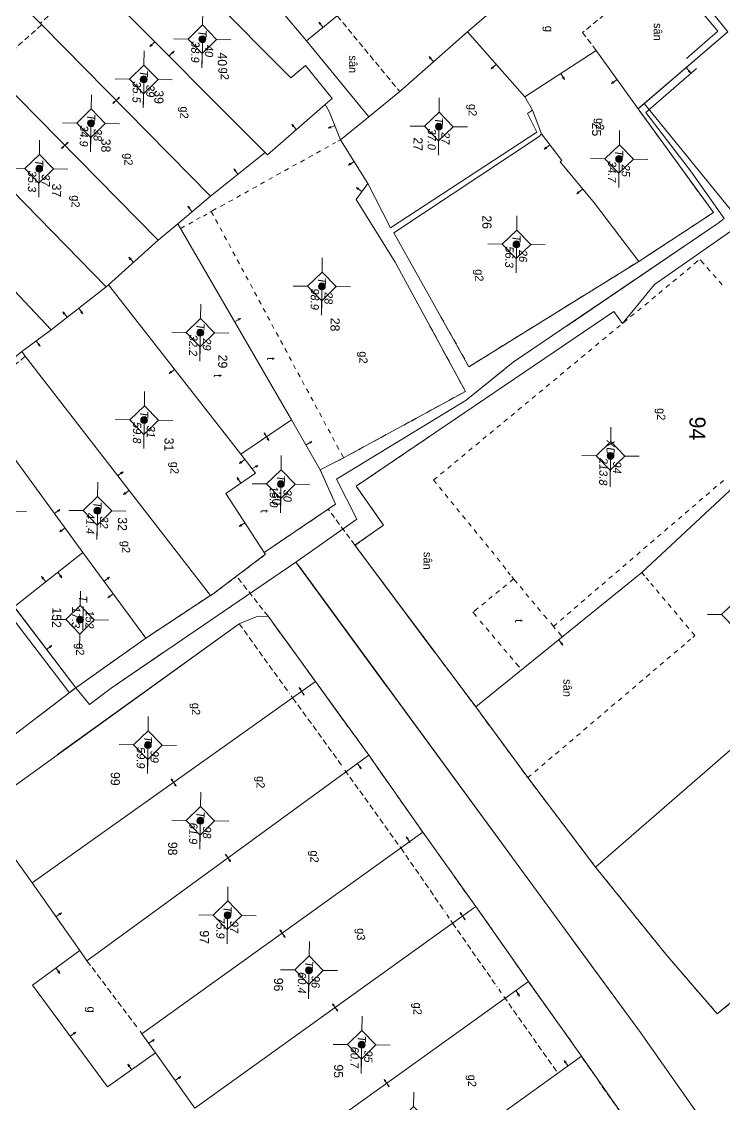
# Model space of a CAD drawing. Extents: x 601689 to 602595, y 1189742 to 1190763.
# Drawn here: x 602327.67 to 602358.41, y 1190223.55 to 1190270.88 of the extents above; entities that cross this region are included whole.
import ezdxf
from ezdxf.enums import TextEntityAlignment as Align

# ---------------------------------------------------------------- set-up
doc = ezdxf.new("R2010")
doc.units = 0
doc.header["$MEASUREMENT"] = 0
doc.linetypes.add('HIDDEN', pattern=[0.375, 0.25, -0.125])
for name, color, linetype in [('10', 250, 'Continuous'), ('11', 7, 'Continuous'), ('13', 7, 'Continuous'), ('14', 7, 'Continuous'), ('15', 7, 'Continuous'), ('16', 7, 'Continuous'), ('22', 7, 'Continuous'), ('25', 7, 'Continuous'), ('53', 7, 'Continuous'), ('57', 7, 'Continuous')]:
    doc.layers.add(name, color=color, linetype=linetype)
doc.styles.add('TXT', font='vnshx.shx')

# ---------------------------------------------------------------- blocks, each defined once
blk = doc.blocks.new('NH3R')
at = {"layer": '16', "color": 7, "linetype": 'Continuous', "lineweight": 0}
for p, q in [((0, 0), (0.297, -0.005)), ((0.297, -0.005), (0.186, 0.031)), ((0.297, -0.005), (0.189, -0.033))]:
    blk.add_line(p, q, dxfattribs=at)
blk = doc.blocks.new('NH3')
at = {"layer": '16', "color": 7, "linetype": 'Continuous', "lineweight": 0}
for p, q in [((-0.199, -0.002), (-0.113, 0.021)), ((0.197, -0.012), (0.107, 0.015)), ((-0.199, -0.002), (0.197, -0.012)), ((-0.199, -0.002), (-0.116, -0.035)), ((0.197, -0.012), (0.104, -0.027))]:
    blk.add_line(p, q, dxfattribs=at)
blk = doc.blocks.new('*M209209209209')
at = {"layer": '13', "color": 3, "linetype": 'Continuous', "lineweight": 0}
blk.add_line((602572.128, 1190018.812), (602573.148, 1190018.812), dxfattribs=at)
at = {"layer": '13', "color": 3, "linetype": 'Continuous', "lineweight": 0, "style": 'TXT', "oblique": 7.6055}
for s, p in [('25', (602572.278, 1190019.112)), ('34.7', (602572.128, 1190018.512))]:
    blk.add_text(s, height=0.36, dxfattribs=at).set_placement(p, align=Align.MIDDLE_LEFT)
blk.add_text('T', height=0.36, dxfattribs=at).set_placement((602571.931, 1190018.812), align=Align.MIDDLE_RIGHT)
blk = doc.blocks.new('*M215215215215')
at = {"layer": '13', "color": 3, "linetype": 'Continuous', "lineweight": 0}
blk.add_line((602575.925, 1190014.375), (602576.945, 1190014.375), dxfattribs=at)
at = {"layer": '13', "color": 3, "linetype": 'Continuous', "lineweight": 0, "style": 'TXT', "oblique": 7.6055}
blk.add_text('T', height=0.36, dxfattribs=at).set_placement((602575.728, 1190014.375), align=Align.MIDDLE_RIGHT)
for s, p in [('26', (602576.075, 1190014.675)), ('56.3', (602575.925, 1190014.075))]:
    blk.add_text(s, height=0.36, dxfattribs=at).set_placement(p, align=Align.MIDDLE_LEFT)
blk = doc.blocks.new('*M221221221221')
at = {"layer": '13', "color": 3, "linetype": 'Continuous', "lineweight": 0}
blk.add_line((602570.824, 1190010.907), (602571.844, 1190010.907), dxfattribs=at)
at = {"layer": '13', "color": 3, "linetype": 'Continuous', "lineweight": 0, "style": 'TXT', "oblique": 7.6055}
for s, p in [('27', (602570.974, 1190011.207)), ('37.0', (602570.824, 1190010.607))]:
    blk.add_text(s, height=0.36, dxfattribs=at).set_placement(p, align=Align.MIDDLE_LEFT)
blk.add_text('T', height=0.36, dxfattribs=at).set_placement((602570.627, 1190010.907), align=Align.MIDDLE_RIGHT)
blk = doc.blocks.new('*M230230230230')
at = {"layer": '13', "color": 3, "linetype": 'Continuous', "lineweight": 0}
blk.add_line((602577.888, 1190005.893), (602578.908, 1190005.893), dxfattribs=at)
at = {"layer": '13', "color": 3, "linetype": 'Continuous', "lineweight": 0, "style": 'TXT', "oblique": 7.6055}
blk.add_text('T', height=0.36, dxfattribs=at).set_placement((602577.691, 1190005.893), align=Align.MIDDLE_RIGHT)
for s, p in [('28', (602578.038, 1190006.193)), ('98.9', (602577.888, 1190005.593))]:
    blk.add_text(s, height=0.36, dxfattribs=at).set_placement(p, align=Align.MIDDLE_LEFT)
blk = doc.blocks.new('*M233233233233')
at = {"layer": '13', "color": 3, "linetype": 'Continuous', "lineweight": 0}
blk.add_line((602586.556, 1190004.225), (602587.576, 1190004.225), dxfattribs=at)
at = {"layer": '13', "color": 3, "linetype": 'Continuous', "lineweight": 0, "style": 'TXT', "oblique": 7.6055}
for s, p in [('30', (602586.706, 1190004.525)), ('15.0', (602586.556, 1190003.925))]:
    blk.add_text(s, height=0.36, dxfattribs=at).set_placement(p, align=Align.MIDDLE_LEFT)
blk.add_text('T', height=0.36, dxfattribs=at).set_placement((602586.359, 1190004.225), align=Align.MIDDLE_RIGHT)
blk = doc.blocks.new('*M241241241241')
at = {"layer": '13', "color": 3, "linetype": 'Continuous', "lineweight": 0}
blk.add_line((602579.987, 1190000.605), (602581.007, 1190000.605), dxfattribs=at)
at = {"layer": '13', "color": 3, "linetype": 'Continuous', "lineweight": 0, "style": 'TXT', "oblique": 7.6055}
blk.add_text('T', height=0.36, dxfattribs=at).set_placement((602579.79, 1190000.605), align=Align.MIDDLE_RIGHT)
for s, p in [('29', (602580.137, 1190000.905)), ('32.2', (602579.987, 1190000.305))]:
    blk.add_text(s, height=0.36, dxfattribs=at).set_placement(p, align=Align.MIDDLE_LEFT)
blk = doc.blocks.new('*M242242242242')
at = {"layer": '13', "color": 3, "linetype": 'Continuous', "lineweight": 0}
blk.add_line((602567.159, 1190000.509), (602568.179, 1190000.509), dxfattribs=at)
at = {"layer": '13', "color": 3, "linetype": 'Continuous', "lineweight": 0, "style": 'TXT', "oblique": 7.6055}
for s, p in [('40', (602567.309, 1190000.809)), ('38.9', (602567.159, 1190000.209))]:
    blk.add_text(s, height=0.36, dxfattribs=at).set_placement(p, align=Align.MIDDLE_LEFT)
blk.add_text('T', height=0.36, dxfattribs=at).set_placement((602566.962, 1190000.509), align=Align.MIDDLE_RIGHT)
blk = doc.blocks.new('*M246246246246')
at = {"layer": '13', "color": 3, "linetype": 'Continuous', "lineweight": 0}
blk.add_line((602583.844, 1189998.204), (602584.864, 1189998.204), dxfattribs=at)
at = {"layer": '13', "color": 3, "linetype": 'Continuous', "lineweight": 0, "style": 'TXT', "oblique": 7.6055}
for s, p in [('31', (602583.994, 1189998.504)), ('59.8', (602583.844, 1189997.904))]:
    blk.add_text(s, height=0.36, dxfattribs=at).set_placement(p, align=Align.MIDDLE_LEFT)
blk.add_text('T', height=0.36, dxfattribs=at).set_placement((602583.647, 1189998.204), align=Align.MIDDLE_RIGHT)
blk = doc.blocks.new('*M247247247247')
at = {"layer": '13', "color": 3, "linetype": 'Continuous', "lineweight": 0}
blk.add_line((602568.95, 1189997.97), (602569.97, 1189997.97), dxfattribs=at)
at = {"layer": '13', "color": 3, "linetype": 'Continuous', "lineweight": 0, "style": 'TXT', "oblique": 7.6055}
for s, p in [('39', (602569.1, 1189998.27)), ('35.5', (602568.95, 1189997.67))]:
    blk.add_text(s, height=0.36, dxfattribs=at).set_placement(p, align=Align.MIDDLE_LEFT)
blk.add_text('T', height=0.36, dxfattribs=at).set_placement((602568.753, 1189997.97), align=Align.MIDDLE_RIGHT)
blk = doc.blocks.new('*M251251251251')
at = {"layer": '13', "color": 3, "linetype": 'Continuous', "lineweight": 0}
blk.add_line((602587.839, 1189996.216), (602588.859, 1189996.216), dxfattribs=at)
at = {"layer": '13', "color": 3, "linetype": 'Continuous', "lineweight": 0, "style": 'TXT', "oblique": 7.6055}
for s, p in [('32', (602587.989, 1189996.516)), ('41.4', (602587.839, 1189995.916))]:
    blk.add_text(s, height=0.36, dxfattribs=at).set_placement(p, align=Align.MIDDLE_LEFT)
blk.add_text('T', height=0.36, dxfattribs=at).set_placement((602587.642, 1189996.216), align=Align.MIDDLE_RIGHT)
blk = doc.blocks.new('*M253253253253')
at = {"layer": '13', "color": 3, "linetype": 'Continuous', "lineweight": 0}
blk.add_line((602570.903, 1189995.692), (602571.923, 1189995.692), dxfattribs=at)
at = {"layer": '13', "color": 3, "linetype": 'Continuous', "lineweight": 0, "style": 'TXT', "oblique": 7.6055}
for s, p in [('38', (602571.053, 1189995.992)), ('34.9', (602570.903, 1189995.392))]:
    blk.add_text(s, height=0.36, dxfattribs=at).set_placement(p, align=Align.MIDDLE_LEFT)
blk.add_text('T', height=0.36, dxfattribs=at).set_placement((602570.706, 1189995.692), align=Align.MIDDLE_RIGHT)
blk = doc.blocks.new('*M254254254254')
at = {"layer": '13', "color": 3, "linetype": 'Continuous', "lineweight": 0}
blk.add_line((602592.614, 1189995.525), (602593.634, 1189995.525), dxfattribs=at)
at = {"layer": '13', "color": 3, "linetype": 'Continuous', "lineweight": 0, "style": 'TXT', "oblique": 7.6055}
blk.add_text('T', height=0.36, dxfattribs=at).set_placement((602592.417, 1189995.525), align=Align.MIDDLE_RIGHT)
for s, p in [('152', (602592.764, 1189995.825)), ('17.3', (602592.614, 1189995.225))]:
    blk.add_text(s, height=0.36, dxfattribs=at).set_placement(p, align=Align.MIDDLE_LEFT)
blk = doc.blocks.new('*M260260260260')
at = {"layer": '13', "color": 3, "linetype": 'Continuous', "lineweight": 0}
blk.add_line((602572.922, 1189993.454), (602573.942, 1189993.454), dxfattribs=at)
at = {"layer": '13', "color": 3, "linetype": 'Continuous', "lineweight": 0, "style": 'TXT', "oblique": 7.6055}
for s, p in [('37', (602573.072, 1189993.754)), ('35.3', (602572.922, 1189993.154))]:
    blk.add_text(s, height=0.36, dxfattribs=at).set_placement(p, align=Align.MIDDLE_LEFT)
blk.add_text('T', height=0.36, dxfattribs=at).set_placement((602572.725, 1189993.454), align=Align.MIDDLE_RIGHT)
blk = doc.blocks.new('CENTRD')
at = {"layer": '11', "linetype": 'Continuous', "lineweight": 0}
h = blk.add_hatch(color=2, dxfattribs=at)
edge = h.paths.add_edge_path()
edge.add_arc((0, 0), 0.15, 0, 360)
at = {"layer": '11', "color": 2, "linetype": 'Continuous', "lineweight": 0}
for p, q in [((0, 1.25), (0, 0.625)), ((0, 0.625), (-0.625, 0)), ((0.625, 0), (0, 0.625)), ((-0.625, 0), (-1.25, 0)), ((-0.625, 0), (0, -0.625)), ((0, -0.625), (0.625, 0)), ((1.25, 0), (0.625, 0)), ((0, -0.625), (0, -1.25))]:
    blk.add_line(p, q, dxfattribs=at)
blk.add_circle((0, 0), 0.15, dxfattribs=at)
blk = doc.blocks.new('*M3208320832083208')
at = {"layer": '13', "color": 3, "linetype": 'Continuous', "lineweight": 0}
blk.add_line((602611.017, 1190008.114), (602612.037, 1190008.114), dxfattribs=at)
at = {"layer": '13', "color": 3, "linetype": 'Continuous', "lineweight": 0, "style": 'TXT', "oblique": 7.6055}
for s, p in [('95', (602611.167, 1190008.414)), ('60.7', (602611.017, 1190007.814))]:
    blk.add_text(s, height=0.36, dxfattribs=at).set_placement(p, align=Align.MIDDLE_LEFT)
blk.add_text('T', height=0.36, dxfattribs=at).set_placement((602610.82, 1190008.114), align=Align.MIDDLE_RIGHT)
blk = doc.blocks.new('*M3216321632163216')
at = {"layer": '13', "color": 3, "linetype": 'Continuous', "lineweight": 0}
blk.add_line((602607.788, 1190005.761), (602608.808, 1190005.761), dxfattribs=at)
at = {"layer": '13', "color": 3, "linetype": 'Continuous', "lineweight": 0, "style": 'TXT', "oblique": 7.6055}
for s, p in [('96', (602607.938, 1190006.061)), ('60.4', (602607.788, 1190005.461))]:
    blk.add_text(s, height=0.36, dxfattribs=at).set_placement(p, align=Align.MIDDLE_LEFT)
blk.add_text('T', height=0.36, dxfattribs=at).set_placement((602607.591, 1190005.761), align=Align.MIDDLE_RIGHT)
blk = doc.blocks.new('*M3223322332233223')
at = {"layer": '13', "color": 3, "linetype": 'Continuous', "lineweight": 0}
blk.add_line((602605.44, 1190002.165), (602606.46, 1190002.165), dxfattribs=at)
at = {"layer": '13', "color": 3, "linetype": 'Continuous', "lineweight": 0, "style": 'TXT', "oblique": 7.6055}
blk.add_text('T', height=0.36, dxfattribs=at).set_placement((602605.243, 1190002.165), align=Align.MIDDLE_RIGHT)
for s, p in [('97', (602605.59, 1190002.465)), ('75.9', (602605.44, 1190001.865))]:
    blk.add_text(s, height=0.36, dxfattribs=at).set_placement(p, align=Align.MIDDLE_LEFT)
blk = doc.blocks.new('*M3226322632263226')
at = {"layer": '13', "color": 3, "linetype": 'Continuous', "lineweight": 0}
blk.add_line((602601.324, 1190000.916), (602602.344, 1190000.916), dxfattribs=at)
at = {"layer": '13', "color": 3, "linetype": 'Continuous', "lineweight": 0, "style": 'TXT', "oblique": 7.6055}
for s, p in [('98', (602601.474, 1190001.216)), ('61.9', (602601.324, 1190000.616))]:
    blk.add_text(s, height=0.36, dxfattribs=at).set_placement(p, align=Align.MIDDLE_LEFT)
blk.add_text('T', height=0.36, dxfattribs=at).set_placement((602601.127, 1190000.916), align=Align.MIDDLE_RIGHT)
blk = doc.blocks.new('*M3233323332333233')
at = {"layer": '13', "color": 3, "linetype": 'Continuous', "lineweight": 0}
blk.add_line((602598.049, 1189998.574), (602599.069, 1189998.574), dxfattribs=at)
at = {"layer": '13', "color": 3, "linetype": 'Continuous', "lineweight": 0, "style": 'TXT', "oblique": 7.6055}
for s, p in [('99', (602598.199, 1189998.874)), ('59.9', (602598.049, 1189998.274))]:
    blk.add_text(s, height=0.36, dxfattribs=at).set_placement(p, align=Align.MIDDLE_LEFT)
blk.add_text('T', height=0.36, dxfattribs=at).set_placement((602597.852, 1189998.574), align=Align.MIDDLE_RIGHT)
blk = doc.blocks.new('*M3375337533753375')
at = {"layer": '13', "color": 3, "linetype": 'Continuous', "lineweight": 0}
blk.add_line((602585.113, 1190018.623), (602586.388, 1190018.623), dxfattribs=at)
at = {"layer": '13', "color": 3, "linetype": 'Continuous', "lineweight": 0, "style": 'TXT', "oblique": 7.6055}
blk.add_text('XD', height=0.36, dxfattribs=at).set_placement((602584.994, 1190018.623), align=Align.MIDDLE_RIGHT)
for s, p in [('94', (602585.263, 1190018.923)), ('213.8', (602585.113, 1190018.323))]:
    blk.add_text(s, height=0.36, dxfattribs=at).set_placement(p, align=Align.MIDDLE_LEFT)

msp = doc.modelspace()

# ---------------------------------------------------------------- linework, layer by layer
at = {"layer": '10', "color": 7, "linetype": 'Continuous', "lineweight": 0}
for p, q in [((602329.913, 1190273.605), (602338.327, 1190265.159)), ((602340.134, 1190270.044), (602337.999, 1190272.583)), ((602335.941, 1190263.261), (602327.704, 1190271.615)), ((602349.69, 1190267.593), (602347.169, 1190270.438)), ((602340.134, 1190270.044), (602342.858, 1190266.727)), ((602325.477, 1190269.625), (602333.644, 1190261.333)), ((602331.376, 1190259.294), (602323.24, 1190267.606)), ((602349.69, 1190267.593), (602350.023, 1190267.018)), ((602350.409, 1190265.974), (602350.023, 1190267.018)), ((602342.858, 1190266.727), (602341.624, 1190265.724)), ((602342.809, 1190263.808), (602341.624, 1190265.724)), ((602338.327, 1190265.159), (602335.941, 1190263.261)), ((602335.941, 1190263.261), (602334.504, 1190262.051)), ((602334.504, 1190262.051), (602333.644, 1190261.333)), ((602334.504, 1190262.051), (602339.476, 1190253.473)), ((602333.644, 1190261.333), (602331.477, 1190259.383)), ((602328.96, 1190257.407), (602325.619, 1190260.963)), ((602331.376, 1190259.294), (602328.96, 1190257.407)), ((602331.477, 1190259.383), (602331.376, 1190259.294)), ((602331.477, 1190259.383), (602337.256, 1190251.973)), ((602328.96, 1190257.407), (602327.677, 1190256.465)), ((602327.677, 1190256.465), (602326.615, 1190255.589)), ((602326.047, 1190253.567), (602330.357, 1190247.677)), ((602337.256, 1190251.973), (602339.476, 1190253.473)), ((602339.476, 1190253.473), (602340.737, 1190251.295)), ((602370.299, 1190249.16), (602352.779, 1190233.919)), ((602330.357, 1190247.677), (602327.344, 1190245.298)), ((602330.357, 1190247.677), (602333.105, 1190243.93)), ((602335.931, 1190245.801), (602333.105, 1190243.93)), ((602340.53, 1190242.028), (602328.128, 1190233.227)), ((602342.856, 1190238.815), (602340.53, 1190242.028)), ((602345.22, 1190235.443), (602342.856, 1190238.815)), ((602328.128, 1190233.227), (602325.862, 1190236.398)), ((602347.545, 1190232.191), (602345.22, 1190235.443)), ((602328.128, 1190233.227), (602330.218, 1190230.268)), ((602347.545, 1190232.191), (602335.254, 1190223.379)), ((602349.841, 1190228.919), (602347.545, 1190232.191)), ((602349.841, 1190228.919), (602337.448, 1190220.039)), ((602352.166, 1190225.647), (602349.841, 1190228.919)), ((602333.527, 1190225.802), (602335.254, 1190223.379))]:
    msp.add_line(p, q, dxfattribs=at)
for points in [[(602351.859, 1190280.554), (602352.001, 1190280.692), (602354.929, 1190277.672), (602353.56, 1190276.271), (602356.053, 1190273.556), (602358.561, 1190270.442), (602354.634, 1190267.075)], [(602356.222, 1190277.864), (602355.402, 1190277.165), (602354.929, 1190277.672), (602353.56, 1190276.271), (602356.053, 1190273.556), (602358.561, 1190270.442)], [(602340.134, 1190270.044), (602341.479, 1190271.136), (602348.938, 1190277.594)], [(602347.169, 1190270.438), (602351.704, 1190274.346), (602348.938, 1190277.594)], [(602340.946, 1190267.263), (602341.259, 1190267.519), (602340.089, 1190268.965), (602339.441, 1190268.424), (602332.201, 1190275.713), (602329.913, 1190273.605)], [(602347.169, 1190270.438), (602344.213, 1190267.829), (602342.858, 1190266.727)], [(602358.561, 1190270.442), (602354.907, 1190267.311), (602359.175, 1190262.063)], [(602354.634, 1190267.075), (602352.809, 1190269.63), (602349.69, 1190267.593)], [(602340.946, 1190267.263), (602338.426, 1190265.068), (602338.327, 1190265.159)], [(602340.946, 1190267.263), (602341.131, 1190266.95), (602341.624, 1190265.724)], [(602342.809, 1190263.808), (602343.802, 1190261.864), (602350.21, 1190266.046), (602349.801, 1190266.872), (602350.023, 1190267.018)], [(602354.673, 1190260.404), (602357.932, 1190262.54), (602354.634, 1190267.075)], [(602350.409, 1190265.974), (602350.307, 1190265.865), (602343.958, 1190261.652), (602347.239, 1190255.797), (602354.673, 1190260.404)], [(602354.673, 1190260.404), (602352.727, 1190262.942), (602351.222, 1190264.762), (602351.303, 1190264.82), (602350.409, 1190265.974)], [(602340.737, 1190251.295), (602341.754, 1190251.811), (602347.084, 1190254.719), (602344.012, 1190260.371), (602342.299, 1190263.114), (602342.809, 1190263.808)], [(602359.175, 1190262.063), (602355.359, 1190259.395), (602353.955, 1190257.684), (602353.573, 1190258.21), (602342.307, 1190250.574), (602343.504, 1190248.867), (602342.252, 1190247.994), (602347.535, 1190240.922)], [(602327.677, 1190256.465), (602327.824, 1190256.253), (602335.931, 1190245.801)], [(602347.535, 1190240.922), (602354.796, 1190246.802), (602364.612, 1190255.938)], [(602337.256, 1190251.973), (602337.904, 1190251.144), (602336.602, 1190250.261), (602338.287, 1190247.679)], [(602318.727, 1190249.167), (602321.528, 1190251.418), (602322.491, 1190251.625), (602322.923, 1190251.109), (602330.045, 1190241.762), (602326.519, 1190239.07)], [(602338.287, 1190247.679), (602341.406, 1190249.786), (602340.737, 1190251.295)], [(602352.779, 1190233.919), (602355.847, 1190230.107), (602358.101, 1190227.506), (602376.006, 1190242.38), (602370.299, 1190249.16)], [(602335.931, 1190245.801), (602335.941, 1190245.781), (602338.346, 1190247.598), (602338.287, 1190247.679)], [(602327.344, 1190245.298), (602330.045, 1190241.762), (602333.105, 1190243.93)], [(602325.862, 1190236.398), (602337.185, 1190244.563), (602337.938, 1190244.863), (602338.458, 1190244.886), (602340.53, 1190242.028)], [(602347.535, 1190240.922), (602349.812, 1190237.83), (602352.779, 1190233.919)], [(602342.856, 1190238.815), (602330.532, 1190229.824), (602330.218, 1190230.268)], [(602345.22, 1190235.443), (602332.938, 1190226.631), (602333.527, 1190225.802)], [(602330.218, 1190230.268), (602328.147, 1190228.757), (602331.436, 1190224.312), (602333.527, 1190225.802)], [(602352.166, 1190225.647), (602339.773, 1190216.737), (602337.448, 1190220.039)], [(602352.166, 1190225.647), (602360.964, 1190213.076), (602358.427, 1190211.2), (602340.327, 1190198.058)]]:
    msp.add_lwpolyline(points, dxfattribs=at)
at = {"layer": '14', "color": 6, "linetype": 'HIDDEN', "lineweight": 0}
for p, q in [((602332.99, 1190274.922), (602328.494, 1190270.814)), ((602356.053, 1190273.556), (602352.21, 1190270.409)), ((602341.479, 1190271.136), (602344.125, 1190267.929)), ((602328.553, 1190270.753), (602326.376, 1190268.803)), ((602352.809, 1190269.63), (602352.21, 1190270.409)), ((602344.125, 1190267.929), (602344.213, 1190267.829)), ((602340.93, 1190265.333), (602341.101, 1190265.431)), ((602341.272, 1190265.528), (602341.402, 1190265.596)), ((602341.503, 1190265.656), (602341.624, 1190265.724)), ((602340.224, 1190264.943), (602340.405, 1190265.041)), ((602340.577, 1190265.138), (602340.748, 1190265.236)), ((602339.176, 1190264.368), (602339.347, 1190264.465)), ((602339.528, 1190264.562), (602339.7, 1190264.66)), ((602339.871, 1190264.747), (602340.052, 1190264.845)), ((602338.481, 1190263.977), (602338.652, 1190264.074)), ((602338.824, 1190264.172), (602339.005, 1190264.27)), ((602337.775, 1190263.587), (602337.956, 1190263.684)), ((602338.128, 1190263.782), (602338.299, 1190263.879)), ((602336.727, 1190263.001), (602336.909, 1190263.098)), ((602337.08, 1190263.196), (602337.252, 1190263.293)), ((602337.432, 1190263.391), (602337.603, 1190263.488)), ((602335.911, 1190262.552), (602335.971, 1190262.581)), ((602335.971, 1190262.581), (602336.203, 1190262.718)), ((602335.971, 1190262.581), (602336.069, 1190262.409)), ((602336.374, 1190262.806), (602336.556, 1190262.903)), ((602334.984, 1190262.034), (602335.156, 1190262.133)), ((602335.327, 1190262.23), (602335.487, 1190262.318)), ((602335.628, 1190262.386), (602335.77, 1190262.474)), ((602336.156, 1190262.228), (602336.255, 1190262.057)), ((602334.631, 1190261.839), (602334.803, 1190261.937)), ((602336.352, 1190261.876), (602336.449, 1190261.705)), ((602336.537, 1190261.524), (602336.634, 1190261.352)), ((602336.732, 1190261.171), (602336.819, 1190260.999)), ((602336.918, 1190260.818), (602337.015, 1190260.647)), ((602337.103, 1190260.465), (602337.2, 1190260.294)), ((602357.081, 1190260.281), (602357.324, 1190260.489)), ((602357.521, 1190260.286), (602357.324, 1190260.489)), ((602337.297, 1190260.112), (602337.395, 1190259.941)), ((602337.482, 1190259.761), (602337.581, 1190259.589)), ((602356.473, 1190259.77), (602356.625, 1190259.898)), ((602356.777, 1190260.026), (602356.929, 1190260.153)), ((602357.787, 1190259.982), (602357.649, 1190260.134)), ((602358.052, 1190259.688), (602357.915, 1190259.83)), ((602337.678, 1190259.408), (602337.766, 1190259.236)), ((602355.857, 1190259.258), (602356.009, 1190259.387)), ((602356.161, 1190259.514), (602356.312, 1190259.642)), ((602358.319, 1190259.384), (602358.18, 1190259.536)), ((602337.863, 1190259.055), (602337.961, 1190258.884)), ((602355.24, 1190258.747), (602355.391, 1190258.875)), ((602355.543, 1190259.002), (602355.695, 1190259.13)), ((602338.048, 1190258.702), (602338.146, 1190258.531)), ((602338.243, 1190258.349), (602338.341, 1190258.178)), ((602354.623, 1190258.235), (602354.775, 1190258.363)), ((602354.926, 1190258.491), (602355.088, 1190258.619)), ((602338.429, 1190257.997), (602338.526, 1190257.826)), ((602354.006, 1190257.734), (602354.158, 1190257.861)), ((602354.309, 1190257.989), (602354.471, 1190258.107)), ((602338.624, 1190257.645), (602338.711, 1190257.474)), ((602353.702, 1190257.478), (602353.854, 1190257.606)), ((602338.809, 1190257.292), (602338.906, 1190257.121)), ((602338.995, 1190256.939), (602339.092, 1190256.768)), ((602353.085, 1190256.966), (602353.237, 1190257.094)), ((602353.389, 1190257.222), (602353.54, 1190257.35)), ((602339.189, 1190256.587), (602339.287, 1190256.415)), ((602352.468, 1190256.455), (602352.62, 1190256.583)), ((602352.772, 1190256.71), (602352.924, 1190256.838)), ((602327.824, 1190256.253), (602326.762, 1190255.347)), ((602339.374, 1190256.234), (602339.472, 1190256.062)), ((602351.851, 1190255.943), (602352.003, 1190256.07)), ((602352.154, 1190256.199), (602352.316, 1190256.327)), ((602339.569, 1190255.881), (602339.658, 1190255.711)), ((602339.755, 1190255.529), (602339.853, 1190255.358)), ((602351.234, 1190255.432), (602351.386, 1190255.559)), ((602351.538, 1190255.687), (602351.7, 1190255.815)), ((602339.94, 1190255.176), (602340.038, 1190255.005)), ((602350.617, 1190254.919), (602350.768, 1190255.048)), ((602350.93, 1190255.176), (602351.082, 1190255.304)), ((602340.135, 1190254.824), (602340.232, 1190254.652)), ((602350, 1190254.408), (602350.152, 1190254.536)), ((602350.314, 1190254.664), (602350.466, 1190254.792)), ((602340.32, 1190254.471), (602340.418, 1190254.299)), ((602340.516, 1190254.128), (602340.603, 1190253.947)), ((602349.696, 1190254.153), (602349.848, 1190254.281)), ((602340.701, 1190253.775), (602340.798, 1190253.595)), ((602349.08, 1190253.641), (602349.232, 1190253.768)), ((602349.382, 1190253.896), (602349.544, 1190254.025)), ((602340.886, 1190253.424), (602340.983, 1190253.242)), ((602348.462, 1190253.14), (602348.614, 1190253.257)), ((602348.766, 1190253.385), (602348.928, 1190253.513)), ((602341.082, 1190253.071), (602341.179, 1190252.889)), ((602341.266, 1190252.718), (602341.364, 1190252.537)), ((602347.846, 1190252.627), (602347.997, 1190252.755)), ((602348.159, 1190252.884), (602348.31, 1190253.012)), ((602341.461, 1190252.365), (602341.549, 1190252.184)), ((602347.228, 1190252.116), (602347.38, 1190252.244)), ((602347.542, 1190252.372), (602347.694, 1190252.5)), ((602341.646, 1190252.012), (602341.745, 1190251.831)), ((602346.611, 1190251.604), (602346.773, 1190251.732)), ((602346.925, 1190251.861), (602347.077, 1190251.989)), ((602345.994, 1190251.093), (602346.156, 1190251.221)), ((602346.308, 1190251.349), (602346.46, 1190251.476)), ((602345.691, 1190250.838), (602345.843, 1190250.965)), ((602345.691, 1190250.838), (602345.818, 1190250.686)), ((602358.22, 1190250.696), (602358.371, 1190250.823)), ((602345.946, 1190250.524), (602346.074, 1190250.372)), ((602357.612, 1190250.173), (602357.764, 1190250.301)), ((602357.916, 1190250.44), (602358.068, 1190250.568)), ((602346.203, 1190250.22), (602346.32, 1190250.058)), ((602346.448, 1190249.906), (602346.576, 1190249.755)), ((602357.005, 1190249.652), (602357.157, 1190249.78)), ((602357.309, 1190249.918), (602357.46, 1190250.046)), ((602346.704, 1190249.604), (602346.832, 1190249.442)), ((602356.702, 1190249.396), (602356.854, 1190249.524)), ((602346.959, 1190249.29), (602347.087, 1190249.138)), ((602347.216, 1190248.976), (602347.334, 1190248.824)), ((602356.094, 1190248.874), (602356.246, 1190249.002)), ((602356.398, 1190249.13), (602356.55, 1190249.258)), ((602347.461, 1190248.673), (602347.589, 1190248.511)), ((602355.488, 1190248.353), (602355.638, 1190248.481)), ((602355.79, 1190248.609), (602355.942, 1190248.746)), ((602347.717, 1190248.359), (602347.845, 1190248.208)), ((602347.973, 1190248.056), (602348.1, 1190247.894)), ((602354.88, 1190247.831), (602355.032, 1190247.959)), ((602355.184, 1190248.086), (602355.336, 1190248.225)), ((602348.474, 1190247.429), (602348.602, 1190247.277)), ((602354.273, 1190247.31), (602354.424, 1190247.437)), ((602354.576, 1190247.565), (602354.728, 1190247.703)), ((602348.72, 1190247.115), (602348.848, 1190246.953)), ((602353.97, 1190247.054), (602354.121, 1190247.182)), ((602348.946, 1190246.832), (602349.044, 1190246.701)), ((602349.191, 1190246.519), (602349.04, 1190246.391)), ((602349.113, 1190246.62), (602349.191, 1190246.519)), ((602349.191, 1190246.519), (602349.35, 1190246.337)), ((602353.362, 1190246.532), (602353.514, 1190246.659)), ((602353.666, 1190246.787), (602353.818, 1190246.915)), ((602354.924, 1190246.65), (602354.796, 1190246.802)), ((602355.101, 1190246.437), (602354.993, 1190246.569)), ((602348.575, 1190246.017), (602348.413, 1190245.889)), ((602348.879, 1190246.263), (602348.727, 1190246.135)), ((602349.477, 1190246.185), (602349.605, 1190246.023)), ((602352.755, 1190246.01), (602352.907, 1190246.138)), ((602353.058, 1190246.266), (602353.21, 1190246.394)), ((602355.307, 1190246.195), (602355.199, 1190246.317)), ((602355.564, 1190245.882), (602355.435, 1190246.044)), ((602348.261, 1190245.762), (602348.109, 1190245.634)), ((602349.733, 1190245.871), (602349.861, 1190245.719)), ((602349.989, 1190245.568), (602350.116, 1190245.416)), ((602352.148, 1190245.488), (602352.3, 1190245.616)), ((602352.451, 1190245.744), (602352.603, 1190245.882)), ((602355.819, 1190245.578), (602355.692, 1190245.73)), ((602347.645, 1190245.251), (602347.412, 1190245.063)), ((602347.412, 1190245.063), (602347.609, 1190244.831)), ((602347.957, 1190245.506), (602347.796, 1190245.378)), ((602350.244, 1190245.265), (602350.373, 1190245.103)), ((602351.541, 1190244.967), (602351.692, 1190245.095)), ((602351.844, 1190245.223), (602351.996, 1190245.36)), ((602356.085, 1190245.274), (602355.957, 1190245.426)), ((602356.341, 1190244.971), (602356.213, 1190245.122)), ((602347.736, 1190244.679), (602347.864, 1190244.527)), ((602350.501, 1190244.951), (602350.658, 1190244.779)), ((602350.816, 1190244.596), (602350.933, 1190244.445)), ((602350.933, 1190244.445), (602351.085, 1190244.573)), ((602351.237, 1190244.7), (602351.389, 1190244.839)), ((602356.597, 1190244.658), (602356.468, 1190244.819)), ((602337.185, 1190244.563), (602339.383, 1190241.523)), ((602347.992, 1190244.375), (602348.12, 1190244.224)), ((602350.933, 1190244.445), (602351.012, 1190244.344)), ((602351.15, 1190244.192), (602351.317, 1190243.98)), ((602356.853, 1190244.354), (602356.725, 1190244.506)), ((602357.118, 1190244.04), (602356.98, 1190244.202)), ((602348.248, 1190244.072), (602348.376, 1190243.92)), ((602348.504, 1190243.768), (602348.642, 1190243.606)), ((602356.521, 1190243.528), (602356.673, 1190243.656)), ((602356.804, 1190243.764), (602356.936, 1190243.883)), ((602357.037, 1190243.961), (602357.118, 1190244.04)), ((602348.77, 1190243.455), (602348.898, 1190243.303)), ((602356.208, 1190243.273), (602356.37, 1190243.401)), ((602349.025, 1190243.151), (602349.153, 1190242.999)), ((602349.281, 1190242.848), (602349.538, 1190242.544)), ((602355.6, 1190242.751), (602355.752, 1190242.879)), ((602355.904, 1190243.006), (602356.056, 1190243.144)), ((602354.994, 1190242.23), (602355.145, 1190242.367)), ((602355.297, 1190242.495), (602355.448, 1190242.623)), ((602354.386, 1190241.717), (602354.538, 1190241.845)), ((602354.69, 1190241.973), (602354.842, 1190242.101)), ((602339.461, 1190241.412), (602339.54, 1190241.311)), ((602339.54, 1190241.311), (602341.729, 1190238.281)), ((602353.779, 1190241.196), (602353.93, 1190241.324)), ((602354.082, 1190241.462), (602354.234, 1190241.589)), ((602353.162, 1190240.684), (602353.314, 1190240.812)), ((602353.466, 1190240.94), (602353.618, 1190241.068)), ((602352.858, 1190240.418), (602353.01, 1190240.546)), ((602352.252, 1190239.907), (602352.403, 1190240.035)), ((602352.554, 1190240.163), (602352.706, 1190240.291)), ((602351.644, 1190239.385), (602351.796, 1190239.513)), ((602351.948, 1190239.64), (602352.1, 1190239.768)), ((602351.027, 1190238.864), (602351.188, 1190238.991)), ((602351.34, 1190239.129), (602351.492, 1190239.257)), ((602350.42, 1190238.352), (602350.572, 1190238.479)), ((602350.724, 1190238.607), (602350.875, 1190238.735)), ((602341.807, 1190238.16), (602344.26, 1190234.756)), ((602349.812, 1190237.83), (602349.964, 1190237.958)), ((602350.116, 1190238.086), (602350.268, 1190238.214)), ((602344.26, 1190234.756), (602346.201, 1190231.949)), ((602346.27, 1190231.848), (602346.379, 1190231.687)), ((602346.447, 1190231.586), (602346.525, 1190231.464)), ((602346.525, 1190231.464), (602348.477, 1190228.678)), ((602330.532, 1190229.824), (602332.781, 1190226.843)), ((602348.546, 1190228.577), (602348.654, 1190228.425)), ((602348.761, 1190228.264), (602351.126, 1190224.901)), ((602332.859, 1190226.742), (602332.938, 1190226.631))]:
    msp.add_line(p, q, dxfattribs=at)
msp.add_lwpolyline([(602348.228, 1190247.742), (602348.308, 1190247.641), (602348.347, 1190247.591)], dxfattribs=at)
msp.add_point((602341.624, 1190265.724), dxfattribs=at)
at = {"layer": '22', "color": 7, "linetype": 'HIDDEN', "lineweight": 0}
for p, q in [((602354.907, 1190267.311), (602354.634, 1190267.075)), ((602357.932, 1190262.54), (602354.634, 1190267.075)), ((602347.239, 1190255.797), (602345.96, 1190258.073)), ((602347.084, 1190254.719), (602345.426, 1190257.771)), ((602341.754, 1190251.811), (602347.084, 1190254.719)), ((602341.754, 1190251.811), (602345.18, 1190253.674)), ((602342.307, 1190250.574), (602345.739, 1190252.897)), ((602340.737, 1190251.295), (602341.754, 1190251.811)), ((602340.737, 1190251.295), (602341.754, 1190251.811)), ((602341.406, 1190249.786), (602340.737, 1190251.295)), ((602341.406, 1190249.786), (602340.737, 1190251.295)), ((602343.504, 1190248.867), (602342.307, 1190250.574)), ((602343.504, 1190248.867), (602342.307, 1190250.574)), ((602338.287, 1190247.679), (602341.406, 1190249.786)), ((602338.721, 1190247.972), (602341.406, 1190249.786)), ((602342.252, 1190247.994), (602341.083, 1190249.57)), ((602342.252, 1190247.994), (602341.083, 1190249.57)), ((602342.252, 1190247.994), (602341.083, 1190249.57)), ((602342.252, 1190247.984), (602343.504, 1190248.867)), ((602342.252, 1190247.984), (602343.504, 1190248.867)), ((602342.252, 1190247.994), (602347.535, 1190240.922)), ((602338.346, 1190247.598), (602335.941, 1190245.781)), ((602338.346, 1190247.598), (602338.287, 1190247.679)), ((602338.458, 1190244.886), (602337.073, 1190246.635)), ((602338.458, 1190244.886), (602337.073, 1190246.635)), ((602335.931, 1190245.801), (602333.105, 1190243.93)), ((602335.941, 1190245.781), (602335.931, 1190245.801)), ((602340.53, 1190242.028), (602338.675, 1190244.583)), ((602330.045, 1190241.762), (602333.105, 1190243.93)), ((602330.045, 1190241.762), (602327.772, 1190240.023)), ((602342.856, 1190238.815), (602340.53, 1190242.028)), ((602347.535, 1190240.922), (602349.812, 1190237.83)), ((602345.24, 1190235.412), (602342.856, 1190238.815)), ((602349.812, 1190237.83), (602352.779, 1190233.919)), ((602347.545, 1190232.191), (602345.24, 1190235.412)), ((602352.779, 1190233.919), (602355.847, 1190230.107)), ((602349.841, 1190228.919), (602347.545, 1190232.191)), ((602355.847, 1190230.107), (602358.101, 1190227.506)), ((602352.166, 1190225.647), (602349.841, 1190228.919)), ((602358.101, 1190227.506), (602358.921, 1190228.164)), ((602352.166, 1190225.647), (602352.263, 1190225.485)), ((602360.964, 1190213.076), (602352.263, 1190225.485))]:
    msp.add_line(p, q, dxfattribs=at)
msp.add_lwpolyline([(602347.239, 1190255.797), (602354.673, 1190260.404), (602357.932, 1190262.54)], dxfattribs=at)
at = {"layer": '25', "color": 7, "linetype": 'Continuous', "lineweight": 0}
for p, q in [((602354.907, 1190267.311), (602359.175, 1190262.063)), ((602359.175, 1190262.063), (602355.359, 1190259.395)), ((602353.955, 1190257.684), (602355.359, 1190259.395)), ((602342.307, 1190250.574), (602353.573, 1190258.21)), ((602353.573, 1190258.21), (602353.955, 1190257.684)), ((602343.504, 1190248.867), (602342.307, 1190250.574)), ((602342.252, 1190247.994), (602343.504, 1190248.867)), ((602342.252, 1190247.994), (602345.708, 1190243.366)), ((602337.938, 1190244.863), (602337.185, 1190244.563)), ((602338.458, 1190244.886), (602337.938, 1190244.863)), ((602340.53, 1190242.028), (602338.458, 1190244.886)), ((602337.185, 1190244.563), (602329.246, 1190238.842)), ((602341.639, 1190240.492), (602340.53, 1190242.028))]:
    msp.add_line(p, q, dxfattribs=at)
at = {"layer": '57', "color": 172, "linetype": 'Continuous', "lineweight": 0}
for p, q in [((602356.755, 1190269.277), (602357.908, 1190270.28)), ((602349.115, 1190234.369), (602339.839, 1190247.027))]:
    msp.add_line(p, q, dxfattribs=at)
for points in [[(602357.979, 1190270.34), (602358.131, 1190270.468), (602355.858, 1190273.169)], [(602355.858, 1190273.169), (602358.131, 1190270.468), (602357.979, 1190270.34), (602357.908, 1190270.28), (602356.755, 1190269.277)], [(602339.671, 1190247.25), (602342.338, 1190249.133), (602341.451, 1190250.885), (602347.118, 1190254.328), (602349.172, 1190255.99), (602358.145, 1190262.067), (602358.408, 1190262.273), (602356.966, 1190264.303), (602354.972, 1190266.91), (602357.188, 1190268.84)], [(602358.408, 1190262.273), (602356.966, 1190264.303), (602354.972, 1190266.91), (602357.188, 1190268.84)], [(602351.533, 1190257.587), (602358.145, 1190262.067), (602358.408, 1190262.273)], [(602339.671, 1190247.25), (602342.338, 1190249.133), (602341.451, 1190250.885), (602347.118, 1190254.328), (602348.767, 1190255.665)], [(602339.671, 1190247.25), (602342.338, 1190249.133), (602341.451, 1190250.885), (602345.445, 1190253.31)], [(602354.74, 1190226.692), (602339.671, 1190247.25), (602331.585, 1190241.75), (602330.646, 1190241.033), (602330.045, 1190241.762)], [(602343.638, 1190241.834), (602339.671, 1190247.25), (602336.825, 1190245.319)], [(602339.839, 1190247.027), (602339.671, 1190247.25), (602338.702, 1190246.593)], [(602326.216, 1190246.174), (602329.763, 1190241.545)], [(602326.216, 1190246.174), (602329.763, 1190241.545)], [(602333.867, 1190243.309), (602331.585, 1190241.75), (602330.646, 1190241.033), (602330.045, 1190241.762)], [(602372.675, 1190205.835), (602372.38, 1190206.178), (602366.569, 1190211.279), (602357.8, 1190222.33), (602354.74, 1190226.692), (602351.726, 1190230.804)]]:
    msp.add_lwpolyline(points, dxfattribs=at)

# ---------------------------------------------------------------- block references
at = {"layer": '11', "color": 2, "linetype": 'Continuous', "lineweight": 0, "rotation": 269.1680420500809}
for p in [(602335.579, 1190270.114), (602333.015, 1190268.36), (602330.709, 1190266.441), (602345.923, 1190266.299), (602353.808, 1190264.88), (602328.442, 1190264.454), (602349.317, 1190261.148), (602340.807, 1190259.308), (602335.489, 1190257.286), (602333.032, 1190253.465), (602353.431, 1190251.899), (602339.013, 1190250.665), (602326.641, 1190249.488), (602330.987, 1190249.499), (602330.226, 1190244.734), (602358.916, 1190244.95), (602333.196, 1190239.256), (602335.49, 1190235.947), (602336.679, 1190231.813), (602340.241, 1190229.413), (602342.547, 1190226.151), (602344.806, 1190222.834)]:
    msp.add_blockref('CENTRD', p, dxfattribs=at)
at = {"layer": '13', "color": 3, "linetype": 'Continuous', "lineweight": 0, "rotation": 269.1680420500809}
for name, p in [('*M242242242242', (-578790.27, 1810052.359)), ('*M247247247247', (-578790.27, 1810052.359)), ('*M253253253253', (-578790.27, 1810052.359)), ('*M221221221221', (-578790.27, 1810052.359)), ('*M209209209209', (-578790.27, 1810052.359)), ('*M260260260260', (-578790.27, 1810052.359)), ('*M215215215215', (-578790.27, 1810052.359)), ('*M230230230230', (-578790.27, 1810052.359)), ('*M241241241241', (-578790.27, 1810052.359)), ('*M246246246246', (-578790.27, 1810052.359)), ('*M3375337533753375', (-578790.27, 1810052.359)), ('*M233233233233', (-578790.27, 1810052.359)), ('*M251251251251', (-578790.27, 1810052.359)), ('*M254254254254', (-578790.136, 1810053.016)), ('*M3233323332333233', (-578790.27, 1810052.359)), ('*M3226322632263226', (-578790.27, 1810052.359)), ('*M3223322332233223', (-578790.27, 1810052.359)), ('*M3216321632163216', (-578790.27, 1810052.359)), ('*M3208320832083208', (-578790.27, 1810052.359))]:
    msp.add_blockref(name, p, dxfattribs=at)
at = {"layer": '16', "color": 7, "linetype": 'Continuous', "lineweight": 0}
for name, p, xscale, yscale, rotation in [('NH3R', (602340.862, 1190270.635), 1.000002424671667, 1.000002424671667, 131.0615710159044), ('NH3R', (602333.503, 1190269.996), 1.000002068185583, 1.000002068185583, 224.3842458172166), ('NH3R', (602345.691, 1190269.128), 1.000002653546941, 1.000002653546941, 131.4393799756115), ('NH3R', (602356.739, 1190268.877), 0.9999985822155228, 0.9999985822155228, 310.5896717646687), ('NH3R', (602351.254, 1190268.612), 1.000001977589525, 1.000001977589525, 303.1558795456876), ('NH3R', (602353.722, 1190268.348), 1.000001446774088, 1.000001446774088, 215.5399698220968), ('NH3R', (602339.681, 1190266.17), 1.000002424671667, 1.000002424671667, 131.0615710159044), ('NH3R', (602350.762, 1190265.488), 1.000002165308538, 1.000002165308538, 219.5870498022104), ('NH3R', (602342.222, 1190264.765), 0.9999983290313804, 0.9999983290313804, 211.7019535156562), ('NH3R', (602352.185, 1190263.549), 1.000002165308538, 1.000002165308538, 219.5870498022104), ('NH3R', (602332.561, 1190260.358), 1.000001075032896, 1.000001075032896, 131.9877472356406), ('NH3R', (602330.173, 1190258.351), 0.9999983400794568, 0.9999983400794568, 307.9948557468394), ('NH3R', (602329.667, 1190257.967), 1.000001075032896, 1.000001075032896, 131.9877472356406), ('NH3R', (602328.313, 1190256.935), 1.000001377601853, 1.000001377601853, 306.3028773597423), ('NH3R', (602340.112, 1190252.384), 0.9999989485040816, 0.9999989485040816, 30.06156206121609), ('NH3R', (602331.873, 1190251.027), 0.9999970775838972, 0.9999970775838972, 37.80543290979581), ('NH3R', (602337.747, 1190251.336), 0.9999989485040816, 0.9999989485040816, 30.06156206121609), ('NH3R', (602332.374, 1190250.38), 0.9999984031152876, 0.9999984031152876, 216.2177132967494), ('NH3R', (602329.11, 1190249.374), 0.9999970775838972, 0.9999970775838972, 37.80543290979581), ('NH3R', (602329.582, 1190248.748), 0.9999984031152876, 0.9999984031152876, 216.2177132967494), ('NH3R', (602328.729, 1190246.389), 0.9999974256583016, 0.9999974256583016, 129.5014753238813), ('NH3R', (602329.264, 1190246.813), 1.000001377601853, 1.000001377601853, 306.3028773597423), ('NH3R', (602331.28, 1190246.424), 0.9999970775838972, 0.9999970775838972, 37.80543290979581), ('NH3R', (602331.682, 1190245.869), 0.9999984031152876, 0.9999984031152876, 216.2177132967494), ('NH3R', (602351.165, 1190243.861), 1.000001688800983, 1.000001688800983, 309.0095502914827), ('NH3', (602339.934, 1190241.606), 1.000001441179594, 1.000001441179594, 305.3582663971388), ('NH3R', (602342.36, 1190238.453), 0.999998075586964, 0.999998075586964, 306.1134989592812), ('NH3', (602334.329, 1190237.622), 1.000001441179594, 1.000001441179594, 305.3582663971388), ('NH3', (602336.694, 1190234.319), 0.999998075586964, 0.999998075586964, 126.1134989592811), ('NH3', (602346.969, 1190231.779), 0.9999985395736456, 0.9999985395736456, 305.6359144613476), ('NH3', (602339.089, 1190231.016), 1.000001572617671, 1.000001572617671, 305.5210793995893), ('NH3R', (602329.177, 1190229.512), 0.9999985585798018, 0.9999985585798018, 306.13217530053), ('NH3', (602341.394, 1190227.784), 0.9999985395736456, 0.9999985395736456, 305.6359144613476), ('NH3R', (602333.233, 1190226.217), 1.000001110920069, 1.000001110920069, 35.40656093516439)]:
    msp.add_blockref(name, p, dxfattribs=dict(at, xscale=xscale, yscale=yscale, rotation=rotation))
for name, p, rotation in [('NH3R', (602334.125, 1190269.386), 44.89345738147674), ('NH3R', (602348.43, 1190269.011), 221.5438149549885), ('NH3', (602331.817, 1190267.439), 224.5915866464194), ('NH3R', (602341.373, 1190266.337), 201.9048906101623), ('NH3', (602329.561, 1190265.479), 44.56347573651037), ('NH3R', (602337.134, 1190264.215), 128.4885921540887), ('NH3R', (602342.554, 1190263.46), 143.6810744854795), ('NH3R', (602335.121, 1190262.583), 128.4885921540887), ('NH3R', (602336.985, 1190257.767), 30.10260582440779), ('NH3R', (602334.367, 1190255.682), 217.9472290127643), ('NH3', (602338.376, 1190252.738), 121.8051280509828), ('NH3R', (602337.433, 1190251.741), 218.0430654051597), ('NH3R', (602337.259, 1190250.703), 124.1145548963175), ('NH3R', (602337.445, 1190248.97), 213.1080025351187), ('NH3R', (602328.758, 1190243.439), 37.30120233121773), ('NH3R', (602344.664, 1190235.001), 125.7211873470503), ('NH3R', (602329.168, 1190231.752), 35.2251726872375), ('NH3R', (602349.285, 1190228.527), 305.7211873470503), ('NH3R', (602329.797, 1190226.534), 36.5029852654804), ('NH3R', (602332.487, 1190225.057), 125.5025619949106), ('NH3R', (602351.57, 1190225.225), 125.7211873470503), ('NH3R', (602334.39, 1190224.591), 35.47315788421484), ('NH3', (602343.65, 1190224.473), 305.6252425338398)]:
    msp.add_blockref(name, p, dxfattribs=dict(at, rotation=rotation))

# ---------------------------------------------------------------- texts
at = {"layer": '15', "color": 7, "linetype": 'Continuous', "lineweight": 0, "style": 'TXT'}
for s, p in [('g', (602350.744, 1190270.699)), ('s%%169n', (602355.505, 1190270.823)), ('s%%169n', (602342.175, 1190269.407)), ('g2', (602336.568, 1190268.873)), ('g2', (602334.795, 1190267.178)), ('g2', (602347.407, 1190267.284)), ('g2', (602352.978, 1190266.669)), ('g2', (602332.356, 1190265.131)), ('g2', (602330.041, 1190263.292)), ('g2', (602347.698, 1190260.06)), ('g2', (602342.628, 1190256.47)), ('t', (602338.584, 1190256.214)), ('t', (602336.264, 1190255.477)), ('g2', (602355.654, 1190253.99)), ('g2', (602334.371, 1190251.642)), ('t', (602338.313, 1190249.549)), ('g2', (602332.244, 1190248.182)), ('s%%169n', (602345.438, 1190247.7)), ('t', (602349.438, 1190244.756)), ('g2', (602330.243, 1190243.708)), ('s%%169n', (602351.552, 1190242.137)), ('g2', (602335.307, 1190241.099)), ('g2', (602338.133, 1190237.9)), ('g2', (602340.489, 1190234.647)), ('g3', (602342.522, 1190231.25)), ('g', (602330.73, 1190227.821)), ('g2', (602344.998, 1190227.995)), ('g2', (602347.384, 1190224.842))]:
    msp.add_text(s, height=0.36, rotation=269.2144, dxfattribs=at).set_placement(p, align=Align.MIDDLE_LEFT)
at = {"layer": '53', "color": 200, "linetype": 'Continuous', "lineweight": 0, "style": 'TXT'}
for s, height, p in [('40', 0.4, (602336.457, 1190269.535)), ('39', 0.4, (602333.684, 1190267.883)), ('25', 0.4, (602352.825, 1190266.47)), ('38', 0.4, (602331.365, 1190265.764)), ('27', 0.4, (602345.016, 1190265.827)), ('37', 0.4, (602329.208, 1190263.804)), ('26', 0.4, (602348.03, 1190262.416)), ('28', 0.4, (602341.388, 1190257.937)), ('29', 0.4, (602336.475, 1190256.324)), ('94', 0.7, (602357.239, 1190253.619)), ('31', 0.4, (602334.125, 1190252.696)), ('30', 0.4, (602338.834, 1190250.331)), ('32', 0.4, (602332.088, 1190249.214)), ('152', 0.4, (602329.214, 1190245.273)), ('99', 0.4, (602331.775, 1190238.077)), ('98', 0.4, (602334.284, 1190235.023)), ('97', 0.4, (602335.671, 1190231.153)), ('96', 0.4, (602338.912, 1190229.079)), ('95', 0.4, (602341.54, 1190225.292))]:
    msp.add_text(s, height=height, rotation=269.2144, dxfattribs=at).set_placement(p, align=Align.MIDDLE_LEFT)

doc.saveas('drawing.dxf')
